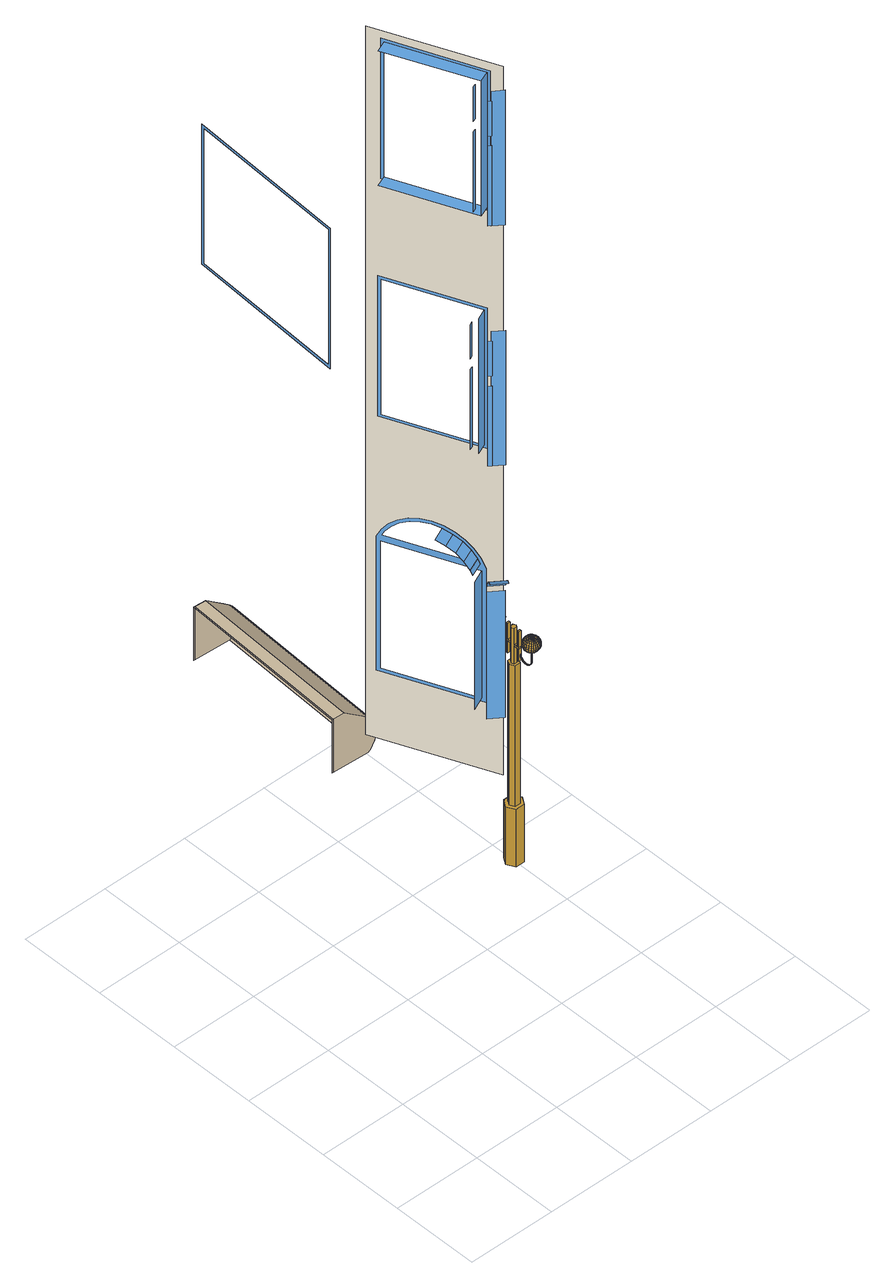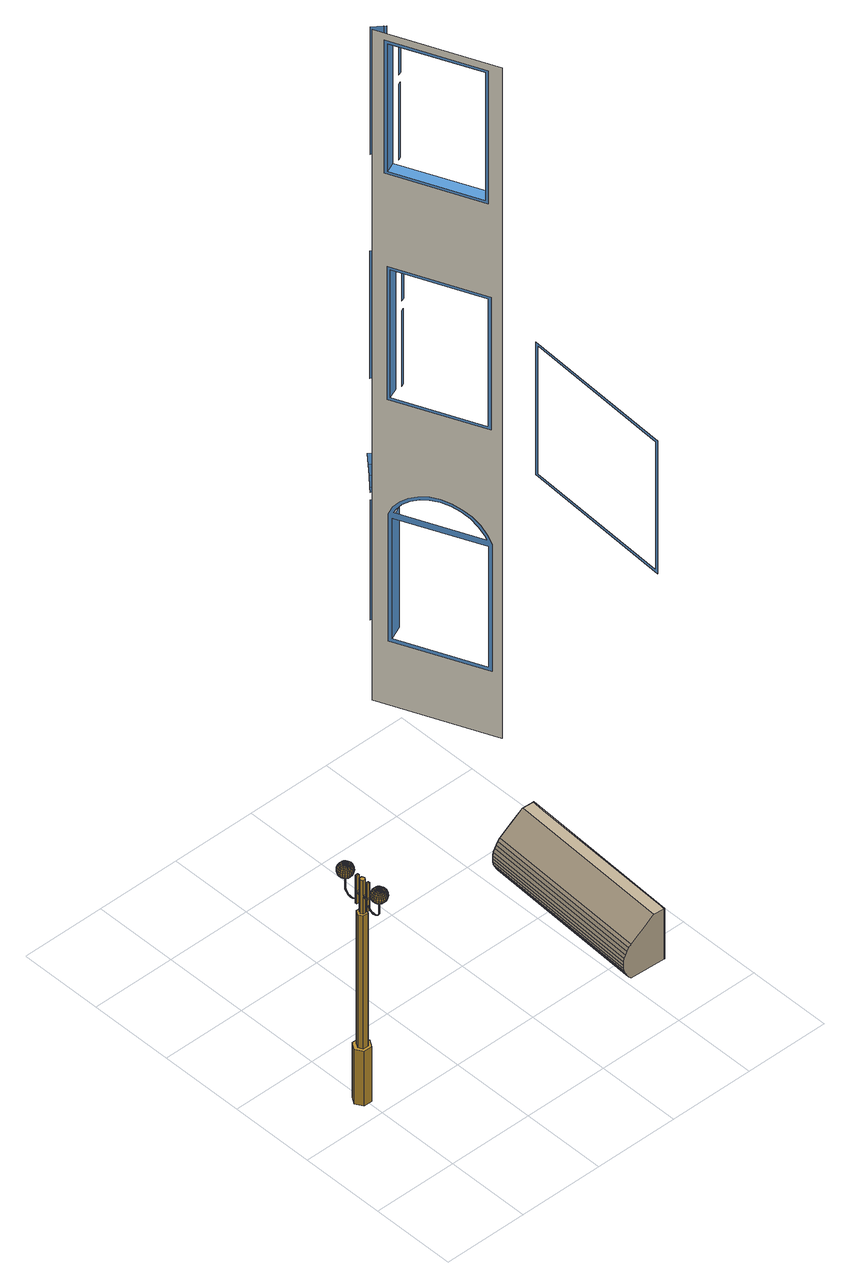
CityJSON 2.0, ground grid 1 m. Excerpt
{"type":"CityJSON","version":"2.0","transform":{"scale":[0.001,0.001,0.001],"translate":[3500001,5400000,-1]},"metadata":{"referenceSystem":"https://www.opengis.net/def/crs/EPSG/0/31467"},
"CityObjects":{
"building1":{"type":"Building","children":["building1-1"],"geometry":[{"type":"MultiSurface","lod":"3","boundaries":[[[0,1,2,3]],[[4,0,3,5]],[[6,7,8,9]],[[10,11,12,13]],[[14,15,16,17]],[[18,19,20,21]],[[22,4,5,23]],[[24,22,23,25]],[[26,27,28,29]],[[30,31,32,33]],[[34,35,36,37]],[[38,39,40,41]],[[42,43,44,45]],[[46,47,48,49]],[[50,51,52,53]],[[54,55,56,57]],[[58,59,60,61]],[[62,63,64,65]],[[55,66,67,56]],[[66,68,69,67]],[[68,70,71,69]],[[70,72,73,71]],[[74,75,76,77]],[[78,79,80,81,82,83,84,85,86,87,88,89,90,91,92,93,94,95,96,82,81,97],[98,99,100,101],[102,103,104,105]],[[106,107,108,109]],[[84,83,82,96,95,94,93,92,91,90,89,88,87,86,85],[110,111,75,74],[112,113,114,72,70,68,66,55,54,115,116,117,118]],[[63,58,61,64]],[[100,101,98,99],[119,106,107,120]],[[105,104,103,102],[63,62,59,58]],[[121,122,123,124],[125,126,127,128]]],"semantics":{"surfaces":[{"type":"Window"},{"type":"WallSurface"}],"values":[0,0,0,0,0,0,0,0,0,0,0,0,0,0,0,0,0,0,0,0,0,0,0,1,0,0,0,0,0,0]}}]},
"building1-1":{"type":"BuildingInstallation","attributes":{"function":"1070"},"parents":["building1"],"geometry":[{"type":"MultiSurface","lod":"3","boundaries":[[[129,130,131,132]],[[130,133,134,131]],[[135,136,137,138,139]],[[140,141,142,143]],[[144,140,143,145]],[[146,147,136,135,148,149,150,151]],[[152,153,154,147,146]],[[146,155,156,157,145,143,142,132,131,134,158,159,160,161,162,163,164,152]],[[165,144,145,157,156,155,166,167]],[[133,168,158,134]],[[139,169,170,171,172,173,174,168,133,130,129,141,140,144,165,167,166,135]],[[172,171,162,161]],[[173,172,161,160]],[[171,170,163,162]],[[168,174,159,158]],[[174,173,160,159]],[[170,169,164,163]],[[151,150,148,135,166,155,146]],[[141,129,132,142]],[[149,148,150]]]}]},
"cityfurniture1":{"type":"CityFurniture","attributes":{"function":"1150"},"geometry":[{"type":"MultiSurface","lod":"3","boundaries":[[[175,176,177,178,179,180,181,182,183,184,185,186,187,188,189,190,191,192,193,194,195,196,197,198,199]],[[200,201,202,203,204,205]],[[206,207,201,202]],[[208,209,205,204]],[[210,208,204,203]],[[211,212,213,214]],[[215,216,217,218]],[[213,218,217,214]],[[219,220,221,222]],[[223,224,225,226,227,228]],[[224,229,230,231,226,225]],[[232,233,234,235]],[[236,237,238,239]],[[229,240,241,242,231,230]],[[243,244,233,232]],[[245,246,247]],[[248,245,249]],[[250,246,248,251]],[[246,250,252,253,254,255,249,248]],[[256,250,252]],[[246,245,248]],[[257,258,259,260]],[[240,261,262,223]],[[219,263,264,220]],[[259,265,266,263,219,260]],[[223,262,266,265,267,224]],[[245,247,268,269]],[[224,267,270,229]],[[271,272,273,274,275,276]],[[270,277,278,261,240,229]],[[279,280,281,282]],[[278,264,263,266,262,261]],[[238,283,284,285]],[[277,258,257,220,264,278]],[[282,281,286,244]],[[253,287,288,289,290,283,284,291,292,293,294,295,210,203,202,206,296,297,298,299,300,301,302,286,281,280,303,256,252]],[[304,305,306,307]],[[308,279,282,309]],[[268,303,280,279]],[[310,287,288,305]],[[311,310,305,304]],[[260,212,215,257]],[[260,219,222,312,213,212]],[[313,314,315,316]],[[317,318,272,271]],[[319,317,271,276]],[[247,256,303,268]],[[320,319,276,275]],[[321,320,275,274]],[[305,288,289,306]],[[322,321,274,273]],[[318,322,273,272]],[[254,310,287,253]],[[269,268,279,308]],[[245,247,256,252,323,324,325,249]],[[315,292,293,326]],[[285,284,291,314]],[[309,282,244,243]],[[316,315,326,327]],[[255,311,310,254]],[[328,300,299,329]],[[330,329,331,332]],[[244,286,302,233]],[[239,238,285,333]],[[237,290,283,238]],[[334,295,210,208]],[[335,336,337,338]],[[337,296,206,207]],[[306,289,290,237]],[[339,340,334,341]],[[307,306,237,236]],[[249,245,269,308,309,243,232,235,342,330,332,335,338,343,200,205,209,341,339,327,316,313,333,239,236,307,304,311,255]],[[234,301,300,328]],[[314,291,292,315]],[[323,253,254,324]],[[344,345,346,347]],[[345,348,349,346]],[[350,344,347,351]],[[351,347,346,349,352,353]],[[348,354,352,349]],[[354,355,353,352]],[[355,350,351,353]],[[340,294,295,334]],[[338,337,207,343]],[[336,297,296,337]],[[246,256,247]],[[325,255,249]],[[327,326,340,339]],[[324,254,255,325]],[[331,298,297,336]],[[216,211,214,217]],[[326,293,294,340]],[[332,331,336,335]],[[233,302,301,234]],[[333,285,314,313]],[[220,257,215,218,356,221]],[[221,357,358,222]],[[342,328,329,330]],[[343,207,201,200]],[[341,334,208,209]],[[323,252,253]],[[235,234,328,342]],[[329,299,298,331]],[[240,223,228,241]],[[256,246,250]],[[359,360,361,362]],[[363,364,365,366]],[[359,199,198,362]],[[367,368,369,370]],[[371,372,373,374,375,376,377,378,379,380,381,382,383,384,385,386,387,388,389,390,391,392,393,394]],[[395,396,397,398]],[[399,400,360,359]],[[401,241,228,402]],[[395,192,191,398]],[[403,404,405,406]],[[360,403,406,361]],[[407,408,409,410]],[[396,411,412,397]],[[413,414,415,416]],[[417,418,419,420]],[[230,421,422,225]],[[400,423,403,360]],[[213,312,356,218]],[[423,424,404,403]],[[425,426,427,428]],[[370,369,429,430]],[[431,432,433,434]],[[435,436,437,438]],[[436,439,440,437]],[[439,441,442,440]],[[443,444,445,446]],[[444,447,448,445]],[[408,370,430,409]],[[435,182,181,438]],[[447,431,434,448]],[[449,443,446,450]],[[441,451,452,442]],[[451,453,454,452]],[[453,455,456,454]],[[457,458,459,460]],[[461,462,463,464]],[[361,406,413,364]],[[465,461,464,466]],[[467,465,466,468]],[[469,470,471,472]],[[473,469,472,474]],[[362,361,364,363]],[[463,457,460,475]],[[458,473,474,459]],[[362,198,197,363]],[[404,467,468,405]],[[476,420,449,455]],[[477,478,470,469]],[[479,477,469,473]],[[480,479,473,458]],[[481,480,458,457]],[[462,481,457,463]],[[482,483,462,461]],[[484,482,461,465]],[[485,484,465,467]],[[424,485,467,404]],[[486,425,428,487]],[[488,486,487,489]],[[490,488,489,491]],[[492,490,491,493]],[[492,185,184,493]],[[494,495,496,497]],[[498,494,497,499]],[[500,498,499,501]],[[502,500,501,418]],[[503,502,418,417]],[[504,505,503,506]],[[507,504,506,426]],[[506,503,417,508]],[[509,510,507,511]],[[510,512,504,507]],[[512,513,505,504]],[[505,514,502,503]],[[514,515,500,502]],[[515,516,498,500]],[[516,517,494,498]],[[517,518,495,494]],[[519,186,185,492]],[[464,463,475,520]],[[466,464,520,521]],[[406,405,414,413]],[[455,449,450,456]],[[450,446,522,523]],[[446,445,524,522]],[[445,448,525,524]],[[448,434,526,525]],[[527,476,455,453]],[[528,527,453,451]],[[529,528,451,441]],[[530,529,441,439]],[[531,532,436,435]],[[531,183,182,435]],[[533,534,431,447]],[[534,535,432,431]],[[532,530,439,436]],[[536,533,447,444]],[[419,536,444,443]],[[420,419,443,449]],[[508,417,420,476]],[[427,508,476,527]],[[428,427,527,528]],[[487,428,528,529]],[[489,487,529,530]],[[537,188,187,538]],[[491,489,530,532]],[[493,491,532,531]],[[493,184,183,531]],[[499,497,534,533]],[[497,496,535,534]],[[418,501,536,419]],[[426,506,508,427]],[[539,540,541,542,543,544]],[[242,545,546,227]],[[222,358,547,312]],[[358,357,548,547]],[[369,549,550,429]],[[241,401,545,242]],[[551,552,553,554]],[[552,555,556,553]],[[555,557,558,556]],[[559,195,194,560]],[[559,561,562,560]],[[563,564,367,565]],[[566,563,565,567]],[[568,569,570,571]],[[357,221,356,548]],[[222,221,356,312]],[[572,231,226,573]],[[225,422,573,226]],[[421,230,231,572]],[[422,421,572,573]],[[574,575,563,566]],[[548,356,312,547]],[[227,226,231,242]],[[218,215,212,213]],[[565,367,370,408]],[[558,566,567,576]],[[577,521,578,579]],[[580,581,582,583,584,585]],[[586,575,574,587,588,589]],[[414,577,579,415]],[[564,590,368,367]],[[576,567,407,591]],[[368,592,549,369]],[[575,593,564,563]],[[521,520,594,578]],[[216,215,212,211]],[[595,561,559,366,365]],[[596,551,569,597,415,579]],[[559,366,196,195]],[[598,555,552,599,578,594]],[[520,475,600,594]],[[569,551,554,570]],[[601,602,603,590]],[[593,601,590,564]],[[604,605,606,607,608,609]],[[416,415,597,569,568,610]],[[610,568,561,595,365,416]],[[587,574,557,611,600,588]],[[590,603,592,368]],[[612,601,593,613,614,615]],[[611,557,555,598,594,600]],[[570,554,616,617]],[[556,558,576,618]],[[553,556,618,619]],[[567,565,408,407]],[[562,571,620,621]],[[560,562,621,622]],[[554,553,619,616]],[[571,570,617,620]],[[241,228,227,242]],[[401,402,546,545]],[[560,194,193,622]],[[561,568,571,562]],[[402,228,227,546]],[[623,624,625,626,627,628]],[[581,629,630,631,583,582]],[[632,633,634,635,537,636]],[[605,539,544,543,607,606]],[[540,637,638,639,542,541]],[[622,193,192,395]],[[557,574,566,558]],[[364,413,416,365]],[[434,433,640,526]],[[438,181,180,641]],[[438,437,642,641]],[[437,440,643,642]],[[440,442,644,643]],[[442,452,645,644]],[[452,454,646,645]],[[454,456,647,646]],[[456,450,523,647]],[[523,522,648,649]],[[522,524,650,648]],[[524,525,651,650]],[[525,526,652,651]],[[526,640,653,652]],[[641,180,179,654]],[[641,642,655,654]],[[642,643,656,655]],[[643,644,657,656]],[[644,645,658,657]],[[645,646,659,658]],[[363,197,196,366]],[[399,175,199,359]],[[660,661,478,477]],[[662,660,477,479]],[[663,662,479,480]],[[664,663,480,481]],[[483,664,481,462]],[[665,666,483,482]],[[667,665,482,484]],[[668,667,484,485]],[[669,668,485,424]],[[670,669,424,423]],[[671,670,423,400]],[[672,671,400,399]],[[672,176,175,399]],[[673,674,661,660]],[[675,673,660,662]],[[676,675,662,663]],[[677,676,663,664]],[[666,677,664,483]],[[678,679,666,665]],[[680,678,665,667]],[[681,680,667,668]],[[682,681,668,669]],[[683,682,669,670]],[[684,683,670,671]],[[685,684,671,672]],[[685,177,176,672]],[[686,687,674,673]],[[688,686,673,675]],[[689,688,675,676]],[[690,689,676,677]],[[679,690,677,666]],[[691,692,679,678]],[[693,691,678,680]],[[694,693,680,681]],[[695,694,681,682]],[[696,695,682,683]],[[697,696,683,684]],[[698,697,684,685]],[[698,178,177,685]],[[699,700,687,686]],[[701,699,686,688]],[[702,701,688,689]],[[703,702,689,690]],[[692,703,690,679]],[[704,649,692,691]],[[659,704,691,693]],[[658,659,693,694]],[[657,658,694,695]],[[656,657,695,696]],[[655,656,696,697]],[[654,655,697,698]],[[654,179,178,698]],[[652,653,700,699]],[[651,652,699,701]],[[650,651,701,702]],[[648,650,702,703]],[[649,648,703,692]],[[647,523,649,704]],[[646,647,704,659]],[[472,471,705,615]],[[474,472,615,614]],[[459,474,614,589]],[[519,706,490,492]],[[706,707,488,490]],[[707,708,486,488]],[[708,511,425,486]],[[511,507,426,425]],[[501,499,533,536]],[[709,509,511,708]],[[710,709,708,707]],[[538,187,186,519]],[[711,712,518,517]],[[713,711,517,516]],[[714,713,516,515]],[[715,714,515,514]],[[513,715,514,505]],[[626,625,513,512]],[[716,626,512,510]],[[631,716,510,509]],[[583,631,509,709]],[[584,583,709,710]],[[635,584,710,717]],[[537,635,717,538]],[[538,717,706,519]],[[717,710,707,706]],[[599,552,551,596,579,578]],[[633,580,585,584,635,634]],[[602,601,612,615,705]],[[189,188,537,636,632,190]],[[613,593,575,586,589,614]],[[718,716,631,630,629,719]],[[719,628,627,626,716,718]],[[625,608,715,513]],[[608,607,714,715]],[[607,543,713,714]],[[543,542,711,713]],[[542,639,712,711]],[[591,407,410,720]],[[619,618,721,722]],[[620,617,723,411]],[[616,619,722,724]],[[617,616,724,723]],[[621,620,411,396]],[[618,576,591,721]],[[622,621,396,395]],[[411,723,725,412]],[[723,724,726,725]],[[724,722,727,726]],[[722,721,728,727]],[[721,591,720,728]],[[720,410,604,623]],[[410,409,605,604]],[[409,430,539,605]],[[430,429,540,539]],[[429,550,637,540]],[[398,191,190,632]],[[398,397,633,632]],[[397,412,580,633]],[[412,725,581,580]],[[725,726,629,581]],[[726,727,719,629]],[[727,728,628,719]],[[728,720,623,628]],[[623,604,609,608,625,624]],[[475,460,588,600]],[[460,459,589,588]],[[405,468,577,414]],[[468,466,521,577]],[[398,632,636,537,538,519,492,493,531,435,438,641,654,698,685,672,399,359,362,363,366,559,560,622,395]],[[729,730,731,732]],[[733,734,735,736,737,738,739,740,741,742,743,744,745,746,747,748,749,750,751,752,753,754,755,756,757,758]],[[759,760,761,762,763,764]],[[765,766,764,763]],[[767,768,760,761]],[[767,769,762,761]],[[770,771,772,773]],[[774,775,776,777]],[[778,779,771,770]],[[780,781,782]],[[780,783,784]],[[785,786,787]],[[781,780,783]],[[780,782,788,789]],[[790,791,792,793]],[[776,794,795,796]],[[793,792,797,779]],[[798,799,787,786,800,791,792,797,801,802,803,804,805,806,807,765,763,762,769,808,809,810,811,812,795,794,813,814,815]],[[816,817,818,819]],[[820,790,793,821]],[[788,800,791,790]],[[822,798,815,817]],[[823,822,817,816]],[[824,825,826,827]],[[782,786,800,788]],[[817,815,814,818]],[[822,828,799,798]],[[789,788,790,820]],[[826,811,810,829]],[[796,795,812,825]],[[821,793,779,778]],[[827,826,829,830]],[[823,831,828,822]],[[832,803,804,833]],[[834,833,835,836]],[[779,797,801,771]],[[777,776,796,837]],[[775,813,794,776]],[[838,808,769,767]],[[839,840,841,842]],[[841,807,765,766]],[[818,814,813,775]],[[843,844,838,845]],[[819,818,775,774]],[[784,780,789,820,821,778,770,773,846,834,836,839,842,847,759,760,768,845,843,830,827,824,837,777,774,819,816,823,831]],[[772,802,803,832]],[[825,812,811,826]],[[844,809,808,838]],[[842,841,766,847]],[[840,806,807,841]],[[781,786,782]],[[830,829,844,843]],[[835,805,806,840]],[[829,810,809,844]],[[836,835,840,839]],[[771,801,802,772]],[[837,796,825,824]],[[846,832,833,834]],[[766,847,759,764]],[[845,838,767,768]],[[773,772,832,846]],[[833,804,805,835]],[[781,786,785]],[[848,849,850,851]],[[852,853,854,855]],[[758,848,851,757]],[[856,857,858,859]],[[860,861,862,863,864,865,866,867,868,869,870,871,872,873,874,875,876,877,878,879,880,881,882,883]],[[884,885,886,887]],[[888,889,849,848]],[[750,884,887,749]],[[890,891,892,893]],[[849,890,893,850]],[[894,895,896,897]],[[885,898,899,886]],[[900,901,902,903]],[[904,905,906,907]],[[889,908,890,849]],[[908,909,891,890]],[[910,911,912,913]],[[859,858,914,915]],[[916,917,918,919]],[[920,921,922,923]],[[921,924,925,922]],[[924,926,927,925]],[[928,929,930,931]],[[929,932,933,930]],[[895,859,915,896]],[[740,920,923,739]],[[932,916,919,933]],[[934,928,931,935]],[[926,936,937,927]],[[936,938,939,937]],[[938,940,941,939]],[[942,943,944,730]],[[945,946,947,948]],[[850,893,900,853]],[[949,945,948,950]],[[951,949,950,952]],[[953,954,955,956]],[[957,953,956,958]],[[851,850,853,852]],[[947,942,730,729]],[[943,957,958,944]],[[757,851,852,756]],[[891,951,952,892]],[[959,907,934,940]],[[960,961,954,953]],[[962,960,953,957]],[[963,962,957,943]],[[964,963,943,942]],[[946,964,942,947]],[[965,966,946,945]],[[967,965,945,949]],[[968,967,949,951]],[[909,968,951,891]],[[969,910,913,970]],[[971,969,970,972]],[[973,971,972,974]],[[975,973,974,976]],[[743,975,976,742]],[[977,978,979,980]],[[981,977,980,982]],[[983,981,982,984]],[[985,983,984,905]],[[986,985,905,904]],[[987,988,986,989]],[[990,987,989,911]],[[989,986,904,991]],[[992,993,990,994]],[[993,995,987,990]],[[995,996,988,987]],[[988,997,985,986]],[[997,998,983,985]],[[998,999,981,983]],[[999,1000,977,981]],[[1000,1001,978,977]],[[744,1002,975,743]],[[948,947,729,1003]],[[950,948,1003,1004]],[[893,892,901,900]],[[940,934,935,941]],[[935,931,1005,1006]],[[931,930,1007,1005]],[[930,933,1008,1007]],[[933,919,1009,1008]],[[1010,959,940,938]],[[1011,1010,938,936]],[[1012,1011,936,926]],[[1013,1012,926,924]],[[1014,1015,921,920]],[[741,1014,920,740]],[[1016,1017,916,932]],[[1017,1018,917,916]],[[1015,1013,924,921]],[[1019,1016,932,929]],[[906,1019,929,928]],[[907,906,928,934]],[[991,904,907,959]],[[912,991,959,1010]],[[913,912,1010,1011]],[[970,913,1011,1012]],[[972,970,1012,1013]],[[746,1020,1021,745]],[[974,972,1013,1015]],[[976,974,1015,1014]],[[742,976,1014,741]],[[982,980,1017,1016]],[[980,979,1018,1017]],[[905,984,1019,906]],[[911,989,991,912]],[[1022,1023,1024,1025,1026,1027]],[[858,1028,1029,914]],[[1030,1031,1032,1033]],[[1031,1034,1035,1032]],[[1034,1036,1037,1035]],[[753,1038,1039,752]],[[1038,1040,1041,1039]],[[1042,1043,856,1044]],[[1045,1042,1044,1046]],[[1047,1048,1049,1050]],[[1051,1052,1042,1045]],[[1044,856,859,895]],[[1037,1045,1046,1053]],[[1054,1004,1055,1056]],[[1057,1058,1059,1060,1061,1062]],[[1063,1052,1051,1064,731,1065]],[[901,1054,1056,902]],[[1043,1066,857,856]],[[1053,1046,894,1067]],[[857,1068,1028,858]],[[1052,1069,1043,1042]],[[1004,1003,1070,1055]],[[1071,1040,1038,1072,855,854]],[[1073,1030,1048,1074,902,1056]],[[1072,1038,753,754,755,855]],[[1075,1034,1031,1076,1055,1070]],[[1003,729,732,1070]],[[1048,1030,1033,1049]],[[1077,1078,1079,1066]],[[1069,1077,1066,1043]],[[1080,1081,1082,1083,1084,1085]],[[903,902,1074,1048,1047,1086]],[[1086,1047,1040,1071,854,903]],[[1064,1051,1036,1087,732,731]],[[1066,1079,1068,857]],[[1088,1077,1069,1089,1090,1091]],[[1087,1036,1034,1075,1070,732]],[[1049,1033,1092,1093]],[[1035,1037,1053,1094]],[[1032,1035,1094,1095]],[[1046,1044,895,894]],[[1041,1050,1096,1097]],[[1039,1041,1097,1098]],[[1033,1032,1095,1092]],[[1050,1049,1093,1096]],[[752,1039,1098,751]],[[1040,1047,1050,1041]],[[1099,1100,1101,1102,1103,1104]],[[1058,1105,1106,1107,1060,1059]],[[1108,1109,1110,1111,1020,1112]],[[1081,1022,1027,1026,1083,1082]],[[1023,1113,1114,1115,1025,1024]],[[751,1098,884,750]],[[1036,1051,1045,1037]],[[853,900,903,854]],[[919,918,1116,1009]],[[739,923,1117,738]],[[923,922,1118,1117]],[[922,925,1119,1118]],[[925,927,1120,1119]],[[927,937,1121,1120]],[[937,939,1122,1121]],[[939,941,1123,1122]],[[941,935,1006,1123]],[[1006,1005,1124,1125]],[[1005,1007,1126,1124]],[[1007,1008,1127,1126]],[[1008,1009,1128,1127]],[[1009,1116,1129,1128]],[[738,1117,1130,737]],[[1117,1118,1131,1130]],[[1118,1119,1132,1131]],[[1119,1120,1133,1132]],[[1120,1121,1134,1133]],[[1121,1122,1135,1134]],[[756,852,855,755]],[[733,888,848,758]],[[1136,1137,961,960]],[[1138,1136,960,962]],[[1139,1138,962,963]],[[1140,1139,963,964]],[[966,1140,964,946]],[[1141,1142,966,965]],[[1143,1141,965,967]],[[1144,1143,967,968]],[[1145,1144,968,909]],[[1146,1145,909,908]],[[1147,1146,908,889]],[[1148,1147,889,888]],[[734,1148,888,733]],[[1149,1150,1137,1136]],[[1151,1149,1136,1138]],[[1152,1151,1138,1139]],[[1153,1152,1139,1140]],[[1142,1153,1140,966]],[[1154,1155,1142,1141]],[[1156,1154,1141,1143]],[[1157,1156,1143,1144]],[[1158,1157,1144,1145]],[[1159,1158,1145,1146]],[[1160,1159,1146,1147]],[[1161,1160,1147,1148]],[[735,1161,1148,734]],[[1162,1163,1150,1149]],[[1164,1162,1149,1151]],[[1165,1164,1151,1152]],[[1166,1165,1152,1153]],[[1155,1166,1153,1142]],[[1167,1168,1155,1154]],[[1169,1167,1154,1156]],[[1170,1169,1156,1157]],[[1171,1170,1157,1158]],[[1172,1171,1158,1159]],[[1173,1172,1159,1160]],[[1174,1173,1160,1161]],[[736,1174,1161,735]],[[1175,1176,1163,1162]],[[1177,1175,1162,1164]],[[1178,1177,1164,1165]],[[1179,1178,1165,1166]],[[1168,1179,1166,1155]],[[1180,1125,1168,1167]],[[1135,1180,1167,1169]],[[1134,1135,1169,1170]],[[1133,1134,1170,1171]],[[1132,1133,1171,1172]],[[1131,1132,1172,1173]],[[1130,1131,1173,1174]],[[737,1130,1174,736]],[[1128,1129,1176,1175]],[[1127,1128,1175,1177]],[[1126,1127,1177,1178]],[[1124,1126,1178,1179]],[[1125,1124,1179,1168]],[[1123,1006,1125,1180]],[[1122,1123,1180,1135]],[[956,955,1181,1091]],[[958,956,1091,1090]],[[944,958,1090,1065]],[[1002,1182,973,975]],[[1182,1183,971,973]],[[1183,1184,969,971]],[[1184,994,910,969]],[[994,990,911,910]],[[984,982,1016,1019]],[[1185,992,994,1184]],[[1186,1185,1184,1183]],[[745,1021,1002,744]],[[1187,1188,1001,1000]],[[1189,1187,1000,999]],[[1190,1189,999,998]],[[1191,1190,998,997]],[[996,1191,997,988]],[[1102,1101,996,995]],[[1192,1102,995,993]],[[1107,1192,993,992]],[[1060,1107,992,1185]],[[1061,1060,1185,1186]],[[1111,1061,1186,1193]],[[1020,1111,1193,1021]],[[1021,1193,1182,1002]],[[1193,1186,1183,1182]],[[1076,1031,1030,1073,1056,1055]],[[1109,1057,1062,1061,1111,1110]],[[1194,1078,1077,1088,1091,1181]],[[746,747,748,1108,1112,1020]],[[1089,1069,1052,1063,1065,1090]],[[1195,1192,1107,1106,1105,1196]],[[1196,1104,1103,1102,1192,1195]],[[1101,1084,1191,996]],[[1084,1083,1190,1191]],[[1083,1026,1189,1190]],[[1026,1025,1187,1189]],[[1025,1115,1188,1187]],[[1067,894,897,1197]],[[1095,1094,1198,1199]],[[1096,1093,1200,898]],[[1092,1095,1199,1201]],[[1093,1092,1201,1200]],[[1097,1096,898,885]],[[1094,1053,1067,1198]],[[1098,1097,885,884]],[[898,1200,1202,899]],[[1200,1201,1203,1202]],[[1201,1199,1204,1203]],[[1199,1198,1205,1204]],[[1198,1067,1197,1205]],[[1197,897,1080,1099]],[[897,896,1081,1080]],[[896,915,1022,1081]],[[915,914,1023,1022]],[[914,1029,1113,1023]],[[749,887,1108,748]],[[887,886,1109,1108]],[[886,899,1057,1109]],[[899,1202,1058,1057]],[[1202,1203,1105,1058]],[[1203,1204,1196,1105]],[[1204,1205,1104,1196]],[[1205,1197,1099,1104]],[[1099,1080,1085,1084,1101,1100]],[[730,944,1065,731]],[[892,952,1054,901]],[[952,950,1004,1054]],[[887,1108,1112,1020,1021,1002,975,976,1014,920,923,1117,1130,1174,1161,1148,888,848,851,852,855,1072,1038,1039,1098,884]]]}]}
},
"vertices":[
[1154,824,6926],[1095,745,6981],[959,847,6981],[1018,924,6926],[1205,890,6853],[1069,992,6853],[1112,985,9400],[1112,985,9830],[1080,1008,9830],[1080,1008,9400],[1115,986,8275],[1115,986,9272],[1081,1010,9272],[1081,1010,8275],[1126,1003,12374],[1126,1003,12804],[1095,1027,12804],[1095,1027,12374],[1129,1006,11249],[1129,1006,12246],[1097,1030,12246],[1097,1030,11249],[1245,945,6763],[1109,1046,6763],[1259,963,6713],[1123,1065,6713],[1256,958,8213],[1256,958,9894],[1151,1036,9894],[1151,1036,8213],[1268,976,5046],[1268,976,6631],[1132,1077,6631],[1132,1077,5046],[1270,978,11186],[1270,978,12869],[1166,1055,12869],[1166,1055,11186],[1155,1303,9830],[1155,1303,9400],[1118,1287,9400],[1118,1287,9830],[1157,1300,9272],[1157,1300,8275],[1120,1285,8275],[1120,1285,9272],[1168,1275,12804],[1168,1275,12374],[1131,1260,12374],[1131,1260,12804],[1169,1274,12246],[1169,1274,11249],[1132,1258,11249],[1132,1258,12246],[1135,1678,7015],[1177,1581,6981],[1021,1514,6981],[979,1610,7015],[1313,1268,11186],[904,2215,11186],[785,2163,11186],[1194,1217,11186],[904,2215,12869],[1313,1268,12869],[1194,1217,12869],[785,2163,12869],[1217,1491,6926],[1061,1423,6926],[1250,1413,6853],[1094,1347,6853],[1276,1351,6763],[1120,1285,6763],[1285,1330,6713],[1129,1263,6713],[1291,1315,6631],[1291,1315,5046],[1135,1247,5046],[1135,1247,6631],[1376,1121,13000],[1376,1121,4160],[831,2385,4160],[831,2385,5002],[875,2286,5002],[1310,1275,5002],[1310,1275,6675],[1290,1321,6783],[1260,1388,6879],[1225,1470,6957],[1183,1566,7016],[1138,1671,7053],[1092,1781,7065],[1044,1889,7053],[1000,1995,7016],[958,2089,6957],[922,2173,6879],[895,2239,6783],[875,2286,6675],[831,2385,13000],[879,2274,8179],[1314,1264,8179],[1314,1264,9929],[879,2274,9929],[891,2247,11153],[1325,1236,11153],[1325,1236,12903],[891,2247,12903],[1300,1294,9894],[1300,1294,8213],[1182,1243,8213],[1182,1243,9894],[891,2246,6631],[891,2246,5046],[933,2146,6853],[907,2208,6763],[898,2230,6713],[1092,1781,7027],[1047,1883,7015],[1006,1980,6981],[967,2070,6926],[893,2242,9894],[893,2242,8213],[998,3036,8179],[1106,4881,8179],[1106,4881,9929],[998,3036,9929],[1001,3072,9893],[1103,4844,9893],[1103,4844,8215],[1001,3072,8215],
[1483,2969,3508],[1496,2968,3471],[1612,4952,3471],[1598,4953,3508],[1504,2968,3431],[1620,4952,3431],[996,2997,3835],[987,2997,3835],[987,2997,3700],[987,2997,3170],[996,2997,3170],[1442,2972,3580],[1464,2970,3545],[1580,4955,3545],[1558,4956,3580],[1416,2974,3609],[1530,4957,3609],[1112,4981,3835],[1103,4982,3835],[998,3036,3835],[996,3031,3835],[1006,3152,3835],[1109,4934,3835],[1112,4981,3170],[1103,4982,3170],[1103,4982,3700],[1245,4974,3835],[1379,4967,3729],[1452,4963,3673],[1623,4952,3391],[1620,4952,3350],[1612,4952,3310],[1598,4953,3271],[1580,4955,3234],[1558,4956,3202],[1530,4957,3170],[1336,2978,3673],[1129,2990,3835],[1265,2981,3729],[1507,2968,3391],[1416,2974,3170],[1442,2972,3202],[1464,2970,3234],[1483,2969,3271],[1496,2968,3310],[1504,2968,3350],
[3022,2981,3786],[3020,2982,3786],[3018,2983,3786],[3014,2982,3786],[3012,2982,3786],[3010,2980,3786],[3008,2978,3786],[3007,2975,3786],[3008,2973,3786],[3008,2970,3786],[3009,2968,3786],[3010,2965,3786],[3012,2964,3786],[3014,2963,3786],[3016,2963,3786],[3017,2963,3786],[3020,2963,3786],[3022,2964,3786],[3024,2965,3786],[3026,2968,3786],[3027,2970,3786],[3027,2973,3786],[3027,2975,3786],[3025,2978,3786],[3024,2979,3786],[3012,2971,3778],[3017,2970,3778],[3022,2971,3778],[3022,2974,3778],[3017,2974,3778],[3012,2973,3778],[3022,2971,3618],[3017,2970,3618],[3017,2974,3617],[3012,2973,3618],[3022,2974,3618],[2998,2793,3540],[2998,2793,3690],[2998,2813,3690],[2998,2813,3540],[3027,2792,3690],[3027,2792,3540],[3029,2812,3540],[3029,2812,3690],[2997,2753,3713],[3027,2752,3713],[3027,2792,3713],[2998,2793,3713],[2996,2700,3713],[2996,2700,3690],[2994,2661,3690],[2994,2641,3690],[2994,2641,3713],[2994,2661,3713],[3026,2700,3690],[3024,2660,3690],[3024,2640,3690],[3009,2875,3561],[3015,2875,3562],[3015,2893,3560],[3010,2892,3559],[3009,2857,3564],[3014,2857,3563],[3014,2875,3558],[3010,2874,3559],[3026,2700,3713],[3024,2660,3713],[3024,2640,3713],[3009,2858,3566],[3014,2858,3567],[3008,2814,3618],[3014,2812,3621],[3014,2815,3619],[3008,2812,3621],[3008,2812,3618],[3018,2812,3621],[3013,2813,3623],[3018,2812,3618],[3018,2812,3615],[3013,2813,3612],[3008,2812,3615],[3018,2813,3618],[3027,2752,3690],[3027,2752,3470],[2997,2753,3470],[2997,2753,3690],[3026,2700,3910],[2996,2700,3910],[2997,2753,3910],[3027,2752,3910],[2982,2727,3470],[2982,2727,3910],[2996,2700,3470],[3013,2821,3602],[3008,2820,3602],[3026,2700,3470],[3041,2671,3470],[3072,2722,3470],[3043,2775,3470],[2983,2776,3470],[2952,2725,3470],[2981,2673,3470],[3041,2726,3470],[3041,2726,3910],[3013,2831,3588],[3018,2830,3587],[3019,2843,3575],[3014,2844,3576],[3020,2875,3559],[3020,2893,3557],[3015,2893,3556],[3019,2858,3566],[3018,2818,3601],[3019,2829,3586],[3019,2842,3574],[3019,2857,3564],[3021,2910,3559],[3021,2928,3564],[3021,2943,3574],[3022,2956,3586],[3021,2966,3601],[3021,2964,3602],[3022,2954,3587],[3021,2942,3575],[3021,2927,3566],[3021,2910,3561],[3020,2893,3559],[3020,2875,3561],[3018,2821,3602],[3008,2829,3586],[3013,2828,3585],[3014,2841,3573],[3009,2842,3574],[3009,2830,3587],[3009,2843,3575],[3013,2817,3600],[3009,2819,3601],[2998,2813,3713],[3010,2911,3559],[3015,2911,3558],[3016,2928,3563],[3011,2927,3564],[3041,2671,1720],[3072,2722,1720],[2981,2673,1720],[2952,2725,1720],[2983,2776,1720],[3043,2775,1720],[3017,2811,3617],[3013,2811,3617],[3008,2812,3617],[3017,2943,3573],[3011,2943,3574],[3015,2910,3562],[3016,2926,3567],[3011,2926,3566],[3017,2941,3576],[3012,2942,3575],[3010,2892,3557],[3017,2968,3600],[3011,2955,3587],[3016,2954,3588],[3017,2964,3602],[3012,2965,3602],[3012,2956,3586],[3017,2957,3585],[3012,2967,3601],[3011,2910,3561],[3012,2971,3618],[3112,2720,1000],[3064,2808,1000],[3064,2808,1720],[3112,2720,1720],[2964,2811,1000],[2964,2811,1720],[3060,2634,1000],[3060,2634,1720],[2912,2725,1720],[2960,2637,1720],[2912,2725,1000],[2960,2637,1000],[3029,2812,3713],[3027,2792,3910],[2998,2793,3910],[3024,2979,3778],[3039,2994,3781],[3044,2987,3781],[3025,2978,3778],[3027,2975,3778],[3047,2980,3781],[3048,2972,3781],[3027,2973,3778],[3052,2936,3933],[3038,2950,3942],[3032,2945,3942],[3041,2929,3933],[3032,2980,3778],[3034,2976,3778],[3034,2972,3778],[3034,2968,3778],[3032,2963,3778],[3028,2960,3778],[3025,2957,3778],[3021,2956,3778],[3017,2955,3778],[3012,2956,3778],[3008,2958,3778],[3005,2961,3778],[3002,2964,3778],[3001,2969,3778],[3000,2973,3778],[3001,2977,3778],[3002,2981,3778],[3006,2984,3778],[3009,2987,3778],[3013,2989,3778],[3017,2989,3778],[3022,2988,3778],[3026,2987,3778],[3029,2985,3778],[3022,2964,3778],[3032,2945,3781],[3025,2942,3781],[3020,2963,3778],[3022,2981,3778],[3033,2999,3781],[3024,2660,3910],[2994,2661,3910],[3053,3007,3790],[3065,3019,3804],[3076,3004,3804],[3061,2997,3790],[3055,2903,3903],[3049,2914,3920],[3032,2907,3920],[3035,2895,3903],[3041,2929,3790],[3029,2923,3790],[3066,2984,3790],[3082,2989,3804],[3084,2971,3804],[3067,2971,3790],[2932,2952,3883],[2940,2954,3903],[2937,2974,3903],[2930,2974,3883],[3024,2660,3540],[2994,2661,3540],[3044,3016,3790],[3052,3029,3804],[2947,2934,3821],[2940,2930,3841],[2932,2952,3841],[2940,2954,3821],[3025,2942,3942],[3029,2923,3933],[2987,2982,3942],[3007,2975,3946],[3008,2978,3946],[2990,2989,3942],[3007,2975,3778],[2987,2982,3781],[2990,2989,3781],[3008,2978,3778],[2969,2987,3790],[2974,2999,3790],[2953,2992,3804],[2960,3007,3804],[2941,2994,3903],[2953,2992,3920],[2960,3007,3920],[2949,3014,3903],[2969,2987,3933],[2974,2999,3933],[2933,2997,3883],[2943,3018,3883],[2941,2994,3821],[2949,3014,3821],[2933,2997,3841],[2943,3018,3841],[2931,2998,3862],[2940,3019,3862],[3087,3011,3903],[3076,3004,3920],[3082,2989,3920],[3094,2991,3903],[3082,3035,3862],[3080,3032,3883],[3094,3014,3883],[3096,3015,3862],[3080,3032,3841],[3094,3014,3841],[3075,3027,3821],[3087,3011,3821],[3044,2987,3942],[3025,2978,3946],[3027,2975,3946],[3047,2980,3942],[3061,2997,3933],[3066,2984,3933],[3102,2993,3883],[2927,2975,3862],[3039,2994,3942],[3024,2979,3946],[3053,3007,3933],[3065,3019,3920],[3075,3027,3903],[3064,3049,3862],[3062,3047,3883],[3062,3047,3841],[3059,3041,3821],[2958,2940,3804],[2952,2957,3804],[2973,2948,3790],[2968,2960,3790],[2990,2958,3781],[2988,2965,3781],[3009,2968,3778],[3008,2970,3778],[2990,2958,3942],[3009,2968,3946],[3008,2970,3946],[2988,2965,3942],[2973,2948,3933],[2968,2960,3933],[2958,2940,3920],[2952,2957,3920],[2947,2934,3903],[2940,2930,3883],[2952,2911,3862],[2954,2912,3883],[2938,2929,3862],[2954,2912,3841],[2930,2952,3862],[2976,2905,3821],[2972,2898,3841],[2959,2917,3821],[2970,2896,3862],[2972,2898,3883],[2959,2917,3903],[2969,2926,3920],[2981,2938,3933],[2995,2951,3942],[3010,2965,3946],[3010,2965,3778],[3105,2994,3862],[3102,2993,3841],[2962,3030,3903],[2957,3035,3883],[2971,3021,3920],[2982,3009,3933],[2996,2995,3942],[2930,2974,3841],[2937,2974,3821],[2950,2974,3804],[2967,2973,3790],[3008,2973,3778],[2986,2973,3781],[2967,2973,3933],[2986,2973,3942],[3008,2973,3946],[2950,2974,3920],[3014,2963,3778],[3012,2964,3778],[3016,2922,3933],[3017,2941,3942],[3013,2942,3942],[3009,2942,3942],[3003,2924,3933],[3010,2924,3933],[3024,2640,3910],[2994,2641,3910],[2998,2813,3910],[3029,2812,3910],[3022,2964,3946],[3020,2963,3946],[3093,2950,3821],[3101,2948,3841],[3092,2927,3841],[3085,2931,3821],[3104,2947,3862],[3094,2926,3862],[3101,2948,3883],[3092,2927,3883],[3027,2970,3778],[3026,2968,3778],[3047,2964,3781],[3043,2957,3781],[3074,2938,3920],[3060,2946,3933],[3064,2924,3920],[3085,2931,3903],[3072,2915,3903],[3065,2959,3790],[3082,2953,3804],[3074,2938,3804],[3060,2946,3790],[3024,2640,3540],[2994,2641,3540],[3093,2950,3903],[3082,2953,3920],[3077,2909,3883],[3094,2991,3821],[3104,2970,3841],[3097,2970,3821],[3016,2922,3790],[3016,2905,3804],[3007,2908,3804],[2999,2909,3804],[3003,2924,3790],[3010,2924,3790],[3083,2963,3920],[3095,2960,3903],[3097,2970,3903],[3084,2971,3920],[3043,2957,3942],[3059,2896,3883],[3024,2965,3946],[3065,2959,3933],[3107,2970,3862],[3047,2968,3781],[3095,2960,3821],[3083,2963,3804],[3105,2959,3862],[3103,2959,3841],[3104,2970,3883],[3047,2964,3942],[3027,2970,3946],[3026,2968,3946],[3015,2893,3903],[3016,2905,3920],[3007,2908,3920],[2999,2909,3920],[2995,2896,3903],[3005,2894,3903],[3067,2965,3790],[3103,2959,3883],[3047,2968,3942],[3067,2965,3933],[3067,2971,3933],[3048,2972,3942],[3072,2915,3821],[3064,2924,3804],[3080,2907,3862],[3077,2909,3841],[3052,2936,3790],[3038,2950,3781],[3024,2965,3778],[3015,2885,3883],[3004,2887,3883],[2992,2889,3883],[2992,2886,3862],[3003,2884,3862],[3015,2883,3862],[3015,2893,3821],[3005,2894,3821],[2995,2896,3821],[3017,2963,3778],[3017,2941,3781],[3013,2942,3781],[3009,2942,3781],[3016,2963,3778],[3017,2963,3946],[3016,2963,3946],[3014,2963,3946],[3010,2980,3946],[3010,2980,3778],[2996,2995,3781],[2982,3009,3790],[2971,3021,3804],[2962,3030,3821],[2957,3035,3841],[2954,3037,3862],[2979,3042,3903],[2975,3050,3883],[2985,3031,3920],[2993,3017,3933],[3002,3000,3942],[3012,2982,3946],[3012,2982,3778],[3002,3000,3781],[2993,3017,3790],[2985,3031,3804],[2979,3042,3821],[2975,3050,3841],[3033,2999,3942],[3022,2981,3946],[3044,3016,3933],[3052,3029,3920],[3059,3041,3903],[3042,3059,3862],[3041,3056,3883],[3041,3056,3841],[3039,3048,3821],[3036,3037,3804],[3031,3020,3790],[3025,3002,3781],[3020,2982,3778],[3025,3002,3942],[3020,2982,3946],[3031,3020,3933],[3036,3037,3920],[3039,3048,3903],[3019,3063,3862],[3019,3060,3883],[3019,3060,3841],[3019,3052,3821],[3018,3039,3804],[3019,3023,3790],[3017,3003,3781],[3018,2983,3778],[3017,3003,3942],[3018,2983,3946],[3019,3023,3933],[3018,3039,3920],[3019,3052,3903],[2995,3060,3862],[2997,3057,3883],[2997,3057,3841],[2998,3049,3821],[3002,3037,3804],[3005,3022,3790],[3010,3003,3781],[3014,2982,3778],[3010,3003,3942],[3014,2982,3946],[3005,3022,3933],[3002,3037,3920],[2998,3049,3903],[2974,3051,3862],[3027,2973,3946],[2995,2951,3781],[2981,2938,3790],[2969,2926,3804],[2982,2915,3804],[2991,2930,3790],[3001,2946,3942],[3012,2964,3946],[2991,2930,3933],[2982,2915,3920],[2976,2905,3903],[2992,2889,3841],[3001,2946,3781],[3004,2887,3841],[3015,2885,3841],[3038,2888,3883],[3060,2893,3862],[3059,2896,3841],[3049,2914,3804],[3055,2903,3821],[3032,2907,3804],[3035,2895,3821],[3038,2888,3841],[3039,2884,3862],[2922,2460,3882],[2930,2462,3902],[2928,2482,3902],[2919,2482,3882],[3002,2471,3785],[3004,2471,3785],[3007,2471,3785],[3009,2471,3785],[3012,2472,3785],[3014,2473,3785],[3015,2475,3785],[3016,2478,3785],[3017,2480,3785],[3016,2483,3785],[3016,2485,3785],[3015,2487,3785],[3012,2489,3785],[3009,2490,3785],[3008,2490,3785],[3007,2490,3785],[3005,2490,3785],[3003,2489,3785],[3000,2487,3785],[2998,2486,3785],[2997,2483,3785],[2998,2482,3785],[2997,2481,3785],[2997,2478,3785],[2998,2475,3785],[3000,2473,3785],[3012,2481,3777],[3012,2480,3777],[3007,2478,3777],[3002,2480,3777],[3002,2482,3777],[3007,2482,3777],[3002,2482,3617],[3007,2482,3618],[3007,2478,3617],[3012,2480,3617],[3002,2480,3617],[3015,2578,3560],[3009,2578,3561],[3009,2560,3559],[3014,2560,3558],[3015,2595,3564],[3010,2596,3563],[3010,2579,3557],[3015,2578,3558],[3015,2594,3566],[3010,2594,3567],[3016,2639,3618],[3010,2640,3620],[3011,2638,3618],[3015,2640,3620],[3015,2640,3617],[3006,2641,3620],[3006,2639,3618],[3006,2641,3617],[3011,2631,3602],[3016,2633,3601],[3010,2622,3587],[3005,2623,3587],[3006,2610,3575],[3010,2609,3576],[3004,2579,3558],[3004,2561,3556],[3009,2560,3555],[3005,2595,3566],[3006,2635,3600],[3006,2641,3614],[3006,2633,3601],[3005,2578,3560],[3004,2561,3558],[3003,2543,3560],[3003,2527,3566],[3002,2511,3575],[3003,2498,3587],[3002,2489,3601],[3002,2486,3600],[3002,2497,3585],[3003,2510,3573],[3003,2526,3564],[3004,2543,3558],[3005,2596,3564],[3005,2611,3573],[3006,2624,3585],[3015,2624,3585],[3010,2625,3585],[3011,2612,3572],[3015,2611,3573],[3016,2623,3587],[3015,2610,3575],[3010,2636,3600],[3015,2635,3600],[3014,2542,3558],[3008,2542,3557],[3008,2525,3563],[3013,2525,3564],[3011,2641,3611],[3008,2509,3572],[3013,2510,3573],[3015,2640,3614],[3008,2543,3561],[3009,2527,3567],[3013,2526,3566],[3008,2512,3576],[3013,2511,3575],[3014,2560,3556],[3008,2485,3600],[3013,2498,3587],[3008,2499,3587],[3007,2489,3602],[3012,2488,3601],[3013,2496,3585],[3007,2496,3585],[3012,2486,3600],[3014,2543,3560],[3012,2481,3617],[3000,2473,3777],[2984,2459,3781],[2979,2465,3781],[2998,2475,3777],[2997,2478,3777],[2977,2473,3781],[2976,2482,3781],[2997,2481,3777],[2972,2516,3933],[2985,2503,3942],[2992,2507,3942],[2983,2524,3933],[2992,2472,3777],[2990,2476,3777],[2990,2481,3777],[2990,2486,3777],[2993,2489,3777],[2995,2492,3777],[2999,2495,3777],[3003,2497,3777],[3008,2497,3777],[3012,2497,3777],[3016,2495,3777],[3019,2492,3777],[3022,2489,3777],[3023,2485,3777],[3024,2480,3777],[3023,2476,3777],[3021,2471,3777],[3019,2468,3777],[3015,2465,3777],[3011,2464,3777],[3006,2463,3777],[3002,2464,3777],[2998,2466,3777],[2995,2469,3777],[3003,2489,3777],[2992,2507,3781],[3000,2510,3781],[3005,2490,3777],[3002,2471,3777],[2991,2454,3781],[2970,2445,3790],[2959,2435,3803],[2948,2449,3803],[2963,2457,3790],[2968,2550,3902],[2975,2539,3919],[2991,2545,3919],[2988,2557,3902],[2983,2524,3790],[2995,2529,3790],[2958,2468,3790],[2942,2465,3803],[2940,2482,3803],[2957,2482,3790],[3092,2501,3882],[3084,2500,3902],[3086,2478,3902],[3094,2479,3882],[2980,2438,3790],[2972,2423,3803],[3076,2519,3820],[3084,2522,3840],[3092,2501,3840],[3084,2500,3820],[3000,2510,3942],[2995,2529,3933],[3037,2472,3942],[3016,2478,3945],[3015,2475,3945],[3034,2464,3942],[3016,2478,3777],[3037,2472,3781],[3034,2464,3781],[3015,2475,3777],[3055,2466,3790],[3050,2454,3790],[3071,2462,3803],[3064,2445,3803],[3083,2458,3902],[3071,2462,3919],[3064,2445,3919],[3075,2439,3902],[3055,2466,3933],[3050,2454,3933],[3091,2456,3882],[3081,2435,3882],[3083,2458,3820],[3075,2439,3820],[3091,2456,3840],[3081,2435,3840],[3093,2455,3861],[3084,2433,3861],[2937,2442,3902],[2948,2449,3919],[2942,2465,3919],[2942,2419,3861],[2943,2420,3882],[2930,2438,3882],[2928,2437,3861],[2943,2420,3840],[2930,2438,3840],[2950,2425,3820],[2937,2442,3820],[2979,2465,3942],[2998,2475,3945],[2997,2478,3945],[2977,2473,3942],[2963,2457,3933],[2958,2468,3933],[3097,2478,3861],[2984,2459,3942],[3000,2473,3945],[2970,2445,3933],[2959,2435,3919],[2950,2425,3902],[2960,2403,3861],[2961,2406,3882],[2961,2406,3840],[2965,2413,3820],[3065,2512,3803],[3072,2496,3803],[3052,2505,3790],[3056,2492,3790],[3034,2495,3781],[3037,2488,3781],[3016,2485,3777],[3016,2483,3777],[3034,2495,3942],[3016,2485,3945],[3016,2483,3945],[3037,2488,3942],[3052,2505,3933],[3056,2492,3933],[3065,2512,3919],[3072,2496,3919],[3076,2519,3902],[3084,2522,3882],[3072,2543,3861],[3070,2541,3882],[3086,2524,3861],[3070,2541,3840],[3094,2502,3861],[3048,2548,3820],[3053,2555,3840],[3064,2535,3820],[3054,2558,3861],[3053,2555,3882],[3064,2535,3902],[3056,2527,3919],[3044,2515,3933],[3029,2502,3942],[3015,2487,3945],[3015,2487,3777],[2919,2460,3861],[2922,2460,3840],[3061,2423,3902],[3067,2417,3882],[3053,2432,3919],[3042,2444,3933],[3028,2458,3942],[3094,2479,3840],[3086,2478,3820],[3074,2479,3803],[3058,2479,3790],[3017,2480,3777],[3038,2480,3781],[3058,2479,3933],[3038,2480,3942],[3017,2480,3945],[3074,2479,3919],[3009,2490,3777],[3012,2489,3777],[3008,2530,3933],[3008,2511,3942],[3012,2511,3942],[3016,2510,3942],[3021,2528,3933],[3015,2530,3933],[3003,2489,3945],[3005,2490,3945],[2930,2503,3820],[2923,2505,3840],[2932,2526,3840],[2939,2522,3820],[2921,2505,3861],[2930,2527,3861],[2923,2505,3882],[2932,2526,3882],[2997,2483,3777],[2998,2486,3777],[2977,2489,3781],[2980,2496,3781],[2950,2516,3919],[2964,2507,3933],[2961,2528,3919],[2939,2522,3902],[2952,2538,3902],[2959,2495,3790],[2943,2499,3803],[2950,2516,3803],[2964,2507,3790],[2930,2503,3902],[2943,2499,3919],[2946,2544,3882],[2930,2462,3820],[2919,2482,3840],[2928,2482,3820],[3008,2530,3790],[3008,2547,3803],[3017,2546,3803],[3026,2545,3803],[3021,2528,3790],[3015,2530,3790],[2942,2491,3919],[2929,2493,3902],[2940,2482,3919],[2980,2496,3942],[2965,2557,3882],[3000,2487,3945],[2959,2495,3933],[2917,2482,3861],[2976,2485,3781],[2998,2482,3777],[2929,2493,3820],[2942,2491,3803],[2919,2494,3861],[2921,2493,3840],[2977,2489,3942],[2997,2483,3945],[2998,2486,3945],[3009,2560,3902],[3008,2547,3919],[3017,2546,3919],[3026,2545,3919],[3029,2557,3902],[3019,2558,3902],[2958,2488,3790],[2921,2493,3882],[2976,2485,3942],[2958,2488,3933],[2957,2482,3933],[2976,2482,3942],[2952,2538,3820],[2961,2528,3803],[2945,2545,3861],[2946,2544,3840],[2972,2516,3790],[2985,2503,3781],[3000,2487,3777],[3008,2568,3882],[3021,2566,3882],[3032,2564,3882],[3033,2567,3861],[3021,2568,3861],[3010,2570,3861],[3009,2560,3820],[3019,2558,3820],[3029,2557,3820],[3007,2490,3777],[3008,2511,3781],[3012,2511,3781],[3016,2510,3781],[3008,2490,3777],[3007,2490,3945],[3008,2490,3945],[3009,2490,3945],[3014,2473,3945],[3014,2473,3777],[3028,2458,3781],[3042,2444,3790],[3053,2432,3803],[3061,2423,3820],[3067,2417,3840],[3069,2415,3861],[3045,2411,3902],[3049,2404,3882],[3039,2422,3919],[3031,2436,3933],[3022,2453,3942],[3012,2472,3945],[3012,2472,3777],[3022,2453,3781],[3031,2436,3790],[3039,2422,3803],[3045,2411,3820],[3049,2404,3840],[2991,2454,3942],[3002,2471,3945],[2980,2438,3933],[2972,2423,3919],[2965,2413,3902],[2981,2394,3861],[2982,2396,3882],[2982,2396,3840],[2984,2404,3820],[2988,2416,3803],[2993,2432,3790],[2998,2450,3781],[3004,2471,3777],[2998,2450,3942],[3004,2471,3945],[2993,2432,3933],[2988,2416,3919],[2984,2404,3902],[3005,2390,3861],[3005,2393,3882],[3005,2393,3840],[3005,2401,3820],[3005,2413,3803],[3005,2430,3790],[3006,2449,3781],[3007,2471,3777],[3006,2449,3942],[3007,2471,3945],[3005,2430,3933],[3005,2413,3919],[3005,2401,3902],[3028,2393,3861],[3027,2395,3882],[3027,2395,3840],[3026,2403,3820],[3023,2415,3803],[3019,2432,3790],[3014,2451,3781],[3009,2471,3777],[3014,2451,3942],[3009,2471,3945],[3019,2432,3933],[3023,2415,3919],[3026,2403,3902],[3050,2401,3861],[2997,2481,3945],[3029,2502,3781],[3044,2515,3790],[3056,2527,3803],[3042,2538,3803],[3033,2524,3790],[3023,2507,3942],[3012,2489,3945],[3033,2524,3933],[3042,2538,3919],[3048,2548,3902],[3032,2564,3840],[3023,2507,3781],[2998,2482,3945],[3021,2566,3840],[3008,2568,3840],[2986,2566,3882],[2963,2560,3861],[2965,2557,3840],[2975,2539,3803],[2968,2550,3820],[2991,2545,3803],[2988,2557,3820],[2986,2566,3840],[2986,2568,3861]
]}
